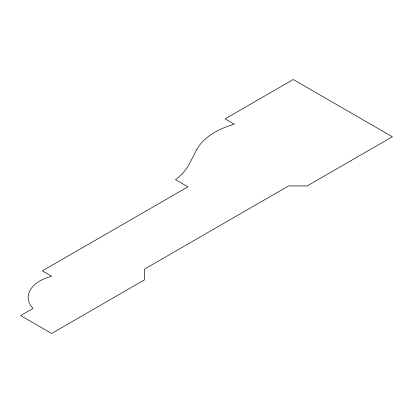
<?xml version="1.0" encoding="UTF-8"?>
<svg xmlns="http://www.w3.org/2000/svg" width="413" height="413" viewBox="0 0 413 413"><rect width="100%" height="100%" fill="white"/><g stroke="black" fill="none" stroke-linecap="round" stroke-linejoin="round"><path stroke-width="0.62" d="M196.748 149.682L189.34 163.894A87.592 50.572 0 0 1 175.525 179.676L187.915 186.831L42.332 270.882L51.625 276.245A40.247 23.236 0 0 0 33.04 308.434L20.65 315.589L51.625 333.472L144.55 279.823L144.55 269.09L288.584 185.933L307.169 185.933L392.35 136.755L293.23 79.528L225.085 118.872L234.377 124.236A71.955 41.543 0 0 0 196.748 149.682"/></g></svg>
